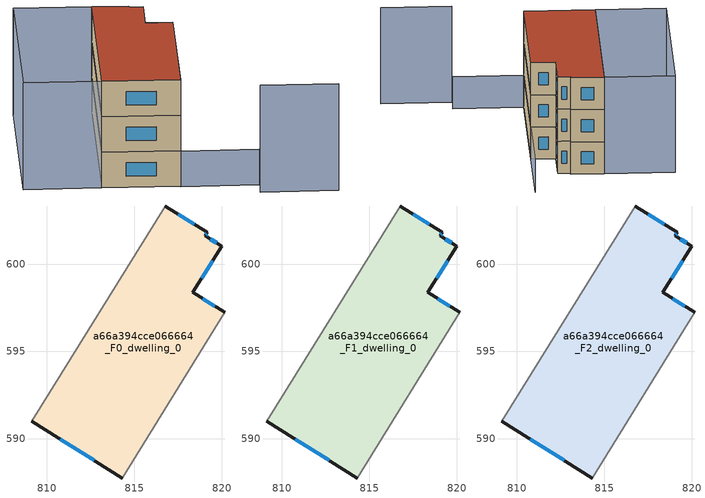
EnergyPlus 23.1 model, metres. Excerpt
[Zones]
a66a394cce066664_F0_dwelling_0
 floor ground (EU_floor_Construction): 819.17,601.8 819.05,601.62 820,601.02 818.34,598.37 820.16,597.23 814.3,587.76 809.14,591 816.76,603.32 z0
 wall outside (EU_wall_Construction): 809.14,591 814.3,587.76 / 820.16,597.23 818.34,598.37 820,601.02 819.05,601.62 819.17,601.8 816.76,603.32 z0:3
 wall adiabatic (EU_wall_Construction): 814.3,587.76 820.16,597.23 / 816.76,603.32 809.14,591 z0:3
 window (EU_Window_Construction): 810.75,589.99 812.69,588.77 / 818.42,602.28 817.51,602.85 / 819.09,601.67 819.13,601.75 / 819.71,601.21 819.35,601.43 / 818.86,599.2 819.48,600.2 / 819.59,597.59 818.91,598.02 z0.93:2.07
a66a394cce066664_F1_dwelling_0
 floor to a66a394cce066664_F0_dwelling_0 (EU_floor_Construction): 819.17,601.8 819.05,601.62 820,601.02 818.34,598.37 820.16,597.23 814.3,587.76 809.14,591 816.76,603.32 z3
 wall outside (EU_wall_Construction): 809.14,591 814.3,587.76 / 820.16,597.23 818.34,598.37 820,601.02 819.05,601.62 819.17,601.8 816.76,603.32 z3:6
 wall adiabatic (EU_wall_Construction): 814.3,587.76 820.16,597.23 / 816.76,603.32 809.14,591 z3:6
 window (EU_Window_Construction): 810.75,589.99 812.69,588.77 / 818.42,602.28 817.51,602.85 / 819.09,601.67 819.13,601.75 / 819.71,601.21 819.35,601.43 / 818.86,599.2 819.48,600.2 / 819.59,597.59 818.91,598.02 z3.93:5.07
a66a394cce066664_F2_dwelling_0
 floor to a66a394cce066664_F1_dwelling_0 (EU_floor_Construction): 819.17,601.8 819.05,601.62 820,601.02 818.34,598.37 820.16,597.23 814.3,587.76 809.14,591 816.76,603.32 z6
 wall outside (EU_wall_Construction): 809.14,591 814.3,587.76 / 820.16,597.23 818.34,598.37 820,601.02 819.05,601.62 819.17,601.8 816.76,603.32 z6:9
 wall adiabatic (EU_wall_Construction): 814.3,587.76 820.16,597.23 / 816.76,603.32 809.14,591 z6:9
 window (EU_Window_Construction): 810.75,589.99 812.69,588.77 / 818.42,602.28 817.51,602.85 / 819.09,601.67 819.13,601.75 / 819.71,601.21 819.35,601.43 / 818.86,599.2 819.48,600.2 / 819.59,597.59 818.91,598.02 z6.93:8.07
 roof outside (EU_roof_Construction): 814.3,587.76 820.16,597.23 818.34,598.37 820,601.02 819.05,601.62 819.17,601.8 816.76,603.32 809.14,591 z9
shading: 823.93,580.15 818.75,583.36 / 803.95,594.21 811.59,606.55 / 811.59,606.55 816.77,603.35 / 816.77,603.35 809.14,591 / 809.14,591 803.95,594.21 z0:9; 819.46,584.52 814.28,587.73 / 814.28,587.73 823.84,603.18 z0:3
[Building]
EU S2 Campaign: North Axis=0; Terrain=City; Solar Distribution=FullExterior
[Site:Location]
Montreal-Trudeau.Intl.AP: Latitude=45.4667; Longitude=-73.75; Time Zone=-5; Elevation=36
[SizingPeriod:WeatherFileDays]
AnnualSizingPeriod: Begin Month=1; Begin Day of Month=1; End Month=12; End Day of Month=31; Day of Week for Start Day=Monday; Use Weather File Daylight Saving Period=No; Use Weather File Rain and Snow Indicators=No
[MATERIAL]
EU_InternalMass_Material: Roughness=MediumRough; Thickness=0.1; Conductivity=1; Density=1800; Specific Heat=900; Thermal Absorptance=0.9; Solar Absorptance=0.7; Visible Absorptance=0.7
[MATERIAL:NOMASS] Roughness=MediumRough; Thermal Absorptance=0.9; Solar Absorptance=0.7; Visible Absorptance=0.7
Name | Thermal Resistance
EU_wall_NoMass; EU_floor_NoMass | 1.36485
EU_roof_NoMass | 2.55992
[WINDOWMATERIAL:SIMPLEGLAZINGSYSTEM]
EU_Window_SimpleGlazing: UFactor=3.92339; Solar Heat Gain Coefficient=0.8; Visible Transmittance=0.8
[CONSTRUCTION]
EU_wall_Construction: EU_wall_NoMass
EU_roof_Construction: EU_roof_NoMass
EU_floor_Construction: EU_floor_NoMass
EU_Window_Construction: EU_Window_SimpleGlazing
EU_InternalMass_Construction: EU_InternalMass_Material
[ZONE] Type=1; Multiplier=1; Ceiling Height=autocalculate; Floor Area=autocalculate; Part of Total Floor Area=Yes
Name | Volume
a66a394cce066664_F0_dwelling_0 | 242.661
a66a394cce066664_F1_dwelling_0; a66a394cce066664_F2_dwelling_0 | 242.662
[INTERNALMASS] Construction=EU_InternalMass_Construction; Surface Area=80.8873
Name | Zone or ZoneList
a66a394cce066664_F0_dwelling_0_EU_InternalMass | a66a394cce066664_F0_dwelling_0
a66a394cce066664_F1_dwelling_0_EU_InternalMass | a66a394cce066664_F1_dwelling_0
a66a394cce066664_F2_dwelling_0_EU_InternalMass | a66a394cce066664_F2_dwelling_0
[OTHEREQUIPMENT] Fuel Type=Electricity; Design Level Calculation Method=Watts/Area; Power per Zone Floor Area=1; Fraction Latent=0; Fraction Radiant=0; Fraction Lost=0; Carbon Dioxide Generation Rate=0; EndUse Subcategory=EU_Step8_InternalGains
Name | Zone or ZoneList or Space or SpaceList | Schedule
EU_Step8_InternalGain_a66a394cce066664_F0_dwelling_0_f000 | a66a394cce066664_F0_dwelling_0 | EU_Step8_GainSchedule_a66a394cce066664_F0_dwelling_0_f000
EU_Step8_InternalGain_a66a394cce066664_F1_dwelling_0_f000 | a66a394cce066664_F1_dwelling_0 | EU_Step8_GainSchedule_a66a394cce066664_F1_dwelling_0_f000
EU_Step8_InternalGain_a66a394cce066664_F2_dwelling_0_f000 | a66a394cce066664_F2_dwelling_0 | EU_Step8_GainSchedule_a66a394cce066664_F2_dwelling_0_f000
[ZONEVENTILATION:DESIGNFLOWRATE] Schedule=EU_AlwaysOn; Design Flow Rate Calculation Method=AirChanges/Hour; Air Changes per Hour=0.860309; Ventilation Type=Natural; Fan Pressure Rise=0; Fan Total Efficiency=1; Constant Term Coefficient=1; Temperature Term Coefficient=0; Velocity Term Coefficient=0; Velocity Squared Term Coefficient=0; Minimum Indoor Temperature=-100; Maximum Indoor Temperature=100; Delta Temperature=-100; Minimum Outdoor Temperature=-100; Maximum Outdoor Temperature=100; Maximum Wind Speed=40
Name | Zone or ZoneList or Space or SpaceList
EU_ConstantAir_a66a394cce066664_F0_dwelling_0 | a66a394cce066664_F0_dwelling_0
EU_ConstantAir_a66a394cce066664_F1_dwelling_0 | a66a394cce066664_F1_dwelling_0
EU_ConstantAir_a66a394cce066664_F2_dwelling_0 | a66a394cce066664_F2_dwelling_0
[HVACTEMPLATE:THERMOSTAT] Constant Heating Setpoint=20; Constant Cooling Setpoint=50
EU_HeatOnly_a66a394cce066664_F0_dwelling_0; EU_HeatOnly_a66a394cce066664_F1_dwelling_0; EU_HeatOnly_a66a394cce066664_F2_dwelling_0
[HVACTEMPLATE:ZONE:IDEALLOADSAIRSYSTEM] System Availability Schedule=EU_AlwaysOn; Maximum Heating Supply Air Temperature=50; Minimum Cooling Supply Air Temperature=13; Maximum Heating Supply Air Humidity Ratio=0.0156; Minimum Cooling Supply Air Humidity Ratio=0.0077; Heating Limit=NoLimit; Cooling Limit=NoLimit; Heating Availability Schedule=EU_AlwaysOn; Cooling Availability Schedule=EU_CoolingOff; Dehumidification Control Type=ConstantSensibleHeatRatio; Cooling Sensible Heat Ratio=0.7; Dehumidification Setpoint=60; Humidification Control Type=None; Humidification Setpoint=30; Outdoor Air Method=None; Outdoor Air Flow Rate per Person=0.00944; Outdoor Air Flow Rate per Zone Floor Area=0; Outdoor Air Flow Rate per Zone=0; Demand Controlled Ventilation Type=None; Outdoor Air Economizer Type=NoEconomizer; Heat Recovery Type=None; Sensible Heat Recovery Effectiveness=0.7; Latent Heat Recovery Effectiveness=0.65
Name | Template Thermostat
a66a394cce066664_F0_dwelling_0 | EU_HeatOnly_a66a394cce066664_F0_dwelling_0
a66a394cce066664_F1_dwelling_0 | EU_HeatOnly_a66a394cce066664_F1_dwelling_0
a66a394cce066664_F2_dwelling_0 | EU_HeatOnly_a66a394cce066664_F2_dwelling_0
[SIZING:ZONE] Zone Cooling Design Supply Air Temperature Input Method=SupplyAirTemperature; Zone Cooling Design Supply Air Temperature=13; Zone Heating Design Supply Air Temperature Input Method=SupplyAirTemperature; Zone Heating Design Supply Air Temperature=50; Zone Cooling Design Supply Air Humidity Ratio=0.008; Zone Heating Design Supply Air Humidity Ratio=0.008; Cooling Design Air Flow Method=DesignDay; Cooling Design Air Flow Rate=0; Cooling Minimum Air Flow per Zone Floor Area=0.000762; Cooling Minimum Air Flow=0; Cooling Minimum Air Flow Fraction=0.2; Heating Design Air Flow Method=DesignDay; Heating Design Air Flow Rate=0; Heating Maximum Air Flow per Zone Floor Area=0.002032; Heating Maximum Air Flow=0.141576; Heating Maximum Air Flow Fraction=0.3; Account for Dedicated Outdoor Air System=No; Dedicated Outdoor Air System Control Strategy=NeutralSupplyAir; Dedicated Outdoor Air Low Setpoint Temperature for Design=autosize; Dedicated Outdoor Air High Setpoint Temperature for Design=autosize; Zone Load Sizing Method=Sensible Load Only No Latent Load; Zone Latent Cooling Design Supply Air Humidity Ratio Input Method=HumidityRatioDifference; Zone Cooling Design Supply Air Humidity Ratio Difference=0.005; Zone Latent Heating Design Supply Air Humidity Ratio Input Method=HumidityRatioDifference; Zone Humidification Design Supply Air Humidity Ratio Difference=0.005
a66a394cce066664_F0_dwelling_0; a66a394cce066664_F1_dwelling_0; a66a394cce066664_F2_dwelling_0
[SCHEDULE:CONSTANT]
Name | Hourly Value
EU_AlwaysOn | 1
EU_CoolingOff | 0
[SCHEDULE:FILE] Column Number=1; Rows to Skip at Top=0; Number of Hours of Data=8760; Column Separator=Comma; Interpolate to Timestep=No; Minutes per Item=60; Adjust Schedule for Daylight Savings=Yes
Name | File
EU_Step8_GainSchedule_a66a394cce066664_F0_dwelling_0_f000 | ../../schedules/a66a394cce066664/a66a394cce066664_F0_dwelling_0_f000_gain.csv
EU_Step8_GainSchedule_a66a394cce066664_F1_dwelling_0_f000 | ../../schedules/a66a394cce066664/a66a394cce066664_F1_dwelling_0_f000_gain.csv
EU_Step8_GainSchedule_a66a394cce066664_F2_dwelling_0_f000 | ../../schedules/a66a394cce066664/a66a394cce066664_F2_dwelling_0_f000_gain.csv
